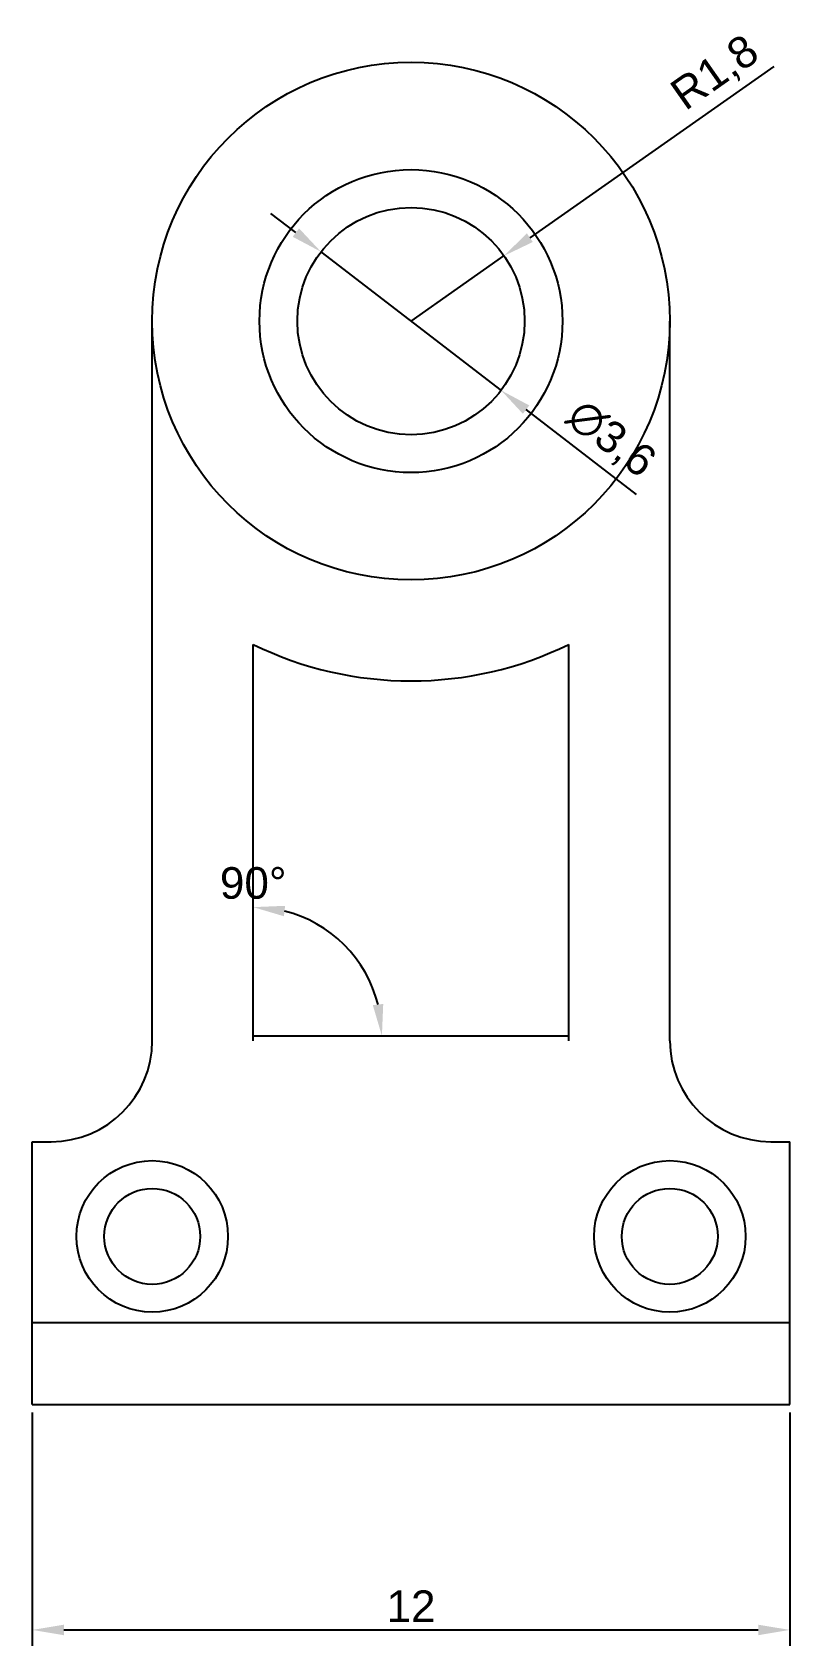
# Model space of a CAD drawing. Header units: millimetres. Extents: x 3445.2 to 3457.2, y 1032.9 to 1058.4.
import ezdxf

# ---------------------------------------------------------------- set-up
doc = ezdxf.new("R2010")
doc.units = ezdxf.units.MM
doc.layers.add('dim', color=241, linetype='Continuous')
doc.styles.get("Standard").update_dxf_attribs({"font": 'arial.ttf'})
doc.dimstyles.new('ISO-25', dxfattribs={"dimscale": 0.2, "dimtxt": 2.5, "dimasz": 2.5, "dimexe": 1.25, "dimexo": 0.625, "dimtad": 1, "dimtxsty": 'Standard', "dimcen": 2.5, "dimadec": 0, "dimazin": 0, "dimtfac": 1, "dimtmove": 0, "dimatfit": 3, "dimfxl": 1, "dimarcsym": 0})

# ---------------------------------------------------------------- blocks, each defined once
blk = doc.blocks.new('*D2')
at = {"layer": 'Defpoints', "color": 0, "transparency": 16777216}
for p in [(3445.233, 1036.672), (3457.233, 1036.672), (3457.233, 1033.103)]:
    blk.add_point(p, dxfattribs=at)
at = {"layer": 'dim', "color": 0, "lineweight": -2, "transparency": 16777216}
for p, q in [((3445.233, 1036.547), (3445.233, 1032.853)), ((3457.233, 1036.547), (3457.233, 1032.853)), ((3445.733, 1033.103), (3456.733, 1033.103))]:
    blk.add_line(p, q, dxfattribs=at)
at = {"layer": 'dim', "color": 0, "transparency": 16777216}
for points in [[(3445.733, 1033.186), (3445.733, 1033.019), (3445.233, 1033.103)], [(3456.733, 1033.186), (3456.733, 1033.019), (3457.233, 1033.103)]]:
    blk.add_solid(points, dxfattribs=at)
at = {"layer": 'dim', "color": 0, "transparency": 16777216, "insert": (3451.233, 1033.479), "char_height": 0.5, "attachment_point": 5}
blk.add_mtext('12', dxfattribs=at)
blk = doc.blocks.new('*D3')
at = {"layer": 'Defpoints', "color": 0, "transparency": 16777216}
for p in [(3452.706, 1054.871), (3451.233, 1053.837)]:
    blk.add_point(p, dxfattribs=at)
at = {"layer": 'dim', "color": 0, "lineweight": -2, "transparency": 16777216}
for p, q in [((3456.981, 1057.87), (3453.116, 1055.158)), ((3451.233, 1053.837), (3452.706, 1054.871))]:
    blk.add_line(p, q, dxfattribs=at)
at = {"layer": 'dim', "color": 0, "transparency": 16777216}
blk.add_solid([(3453.068, 1055.227), (3453.163, 1055.09), (3452.706, 1054.871)], dxfattribs=at)
at = {"layer": 'dim', "color": 0, "transparency": 16777216, "insert": (3456.065, 1057.748), "char_height": 0.5, "attachment_point": 5, "rotation": 35.0537}
blk.add_mtext('R1,8', dxfattribs=at)
blk = doc.blocks.new('*D4')
at = {"layer": 'Defpoints', "color": 0, "transparency": 16777216}
for p in [(3449.806, 1054.935), (3452.66, 1052.74)]:
    blk.add_point(p, dxfattribs=at)
at = {"layer": 'dim', "color": 0, "lineweight": -2, "transparency": 16777216}
for p, q in [((3449.41, 1055.239), (3449.013, 1055.544)), ((3449.806, 1054.935), (3452.66, 1052.74)), ((3454.803, 1051.092), (3453.056, 1052.435))]:
    blk.add_line(p, q, dxfattribs=at)
at = {"layer": 'dim', "color": 0, "transparency": 16777216}
for points in [[(3449.46, 1055.305), (3449.359, 1055.173), (3449.806, 1054.935)], [(3453.107, 1052.501), (3453.005, 1052.369), (3452.66, 1052.74)]]:
    blk.add_solid(points, dxfattribs=at)
at = {"layer": 'dim', "color": 0, "transparency": 16777216, "insert": (3454.392, 1051.955), "char_height": 0.5, "attachment_point": 5, "rotation": 322.4398}
blk.add_mtext('∅3,6', dxfattribs=at)
blk = doc.blocks.new('*D5')
at = {"layer": 'Defpoints', "color": 0, "transparency": 16777216}
for p in [(3448.733, 1048.715), (3450.499, 1043.534), (3448.733, 1042.514), (3448.733, 1042.437), (3453.733, 1042.514)]:
    blk.add_point(p, dxfattribs=at)
at = {"layer": 'dim', "color": 0, "lineweight": -2, "transparency": 16777216}
blk.add_arc((3448.733, 1042.514), 2.039, 14.0855, 75.9145, dxfattribs=at)
at = {"layer": 'dim', "color": 0, "transparency": 16777216}
for points in [[(3449.219, 1044.409), (3449.239, 1044.574), (3448.733, 1044.553)], [(3450.793, 1043.02), (3450.628, 1043), (3450.772, 1042.514)]]:
    blk.add_solid(points, dxfattribs=at)
at = {"layer": 'dim', "color": 0, "transparency": 16777216, "insert": (3448.733, 1044.933), "char_height": 0.5, "attachment_point": 5}
blk.add_mtext('90°', dxfattribs=at)

msp = doc.modelspace()

# ---------------------------------------------------------------- linework, layer by layer
for p, q in [((3447.133, 1042.437), (3447.133, 1053.837)), ((3455.333, 1042.437), (3455.333, 1053.837)), ((3448.733, 1042.437), (3448.733, 1048.715)), ((3453.733, 1042.437), (3453.733, 1048.715)), ((3453.733, 1042.437), (3453.733, 1048.715)), ((3448.733, 1042.514), (3453.733, 1042.514)), ((3445.233, 1036.672), (3445.233, 1040.837)), ((3445.233, 1040.837), (3445.533, 1040.837)), ((3445.233, 1040.837), (3445.533, 1040.837)), ((3456.933, 1040.837), (3457.233, 1040.837)), ((3456.933, 1040.837), (3457.233, 1040.837)), ((3457.233, 1036.672), (3457.233, 1040.837)), ((3445.233, 1037.972), (3457.233, 1037.972)), ((3445.233, 1036.672), (3457.233, 1036.672))]:
    msp.add_line(p, q)
for centre, radius in [((3451.233, 1053.837), 4.1), ((3451.233, 1053.837), 2.4), ((3451.233, 1053.837), 1.8), ((3447.133, 1039.337), 1.2), ((3455.333, 1039.337), 1.2), ((3447.133, 1039.337), 0.76), ((3455.333, 1039.337), 0.76)]:
    msp.add_circle(centre, radius)
for centre, radius, start, end in [((3451.233, 1053.837), 5.7, 243.9856, 296.0144), ((3445.533, 1042.437), 1.6, 270, 0), ((3456.933, 1042.437), 1.6, 180, 270)]:
    msp.add_arc(centre, radius, start, end)

# ---------------------------------------------------------------- dimensions: what is measured, and where the dimension line sits
at = {"layer": 'dim'}
dim = msp.add_radius_dim(center=(3451.233, 1053.837), mpoint=(3452.706, 1054.871), dimstyle='ISO-25', dxfattribs=at)
dim.commit()
dim.dimension.update_dxf_attribs({"geometry": '*D3', "text_midpoint": (3456.31, 1057.399), "dimtype": 164})
dim = msp.add_diameter_dim_2p(p1=(3449.806, 1054.935), p2=(3452.66, 1052.74), dimstyle='ISO-25', dxfattribs=at)
dim.commit()
dim.dimension.update_dxf_attribs({"geometry": '*D4', "text_midpoint": (3454.392, 1051.955)})
dim = msp.add_angular_dim_2l(base=(3450.499, 1043.534), line1=((3448.733, 1042.514), (3453.733, 1042.514)), line2=((3448.733, 1042.437), (3448.733, 1048.715)), dimstyle='ISO-25', dxfattribs=at)
dim.commit()
dim.dimension.update_dxf_attribs({"geometry": '*D5', "text_midpoint": (3448.733, 1044.553), "dimtype": 162})
dim = msp.add_linear_dim(base=(3457.233, 1033.103), p1=(3445.233, 1036.672), p2=(3457.233, 1036.672), dimstyle='ISO-25', dxfattribs=at)
dim.commit()
dim.dimension.update_dxf_attribs({"geometry": '*D2', "text_midpoint": (3451.233, 1033.479)})

doc.saveas('drawing.dxf')
